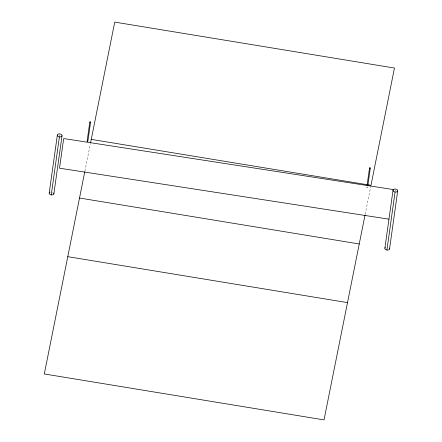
<?xml version="1.0" encoding="UTF-8"?>
<svg xmlns="http://www.w3.org/2000/svg" width="442" height="442" viewBox="0 0 442 442"><rect width="100%" height="100%" fill="white"/><g stroke="black" fill="none" stroke-linecap="round" stroke-linejoin="round"><path stroke-width="0.33" stroke-dasharray="2.21 1.66" d="M59.703 135.981L59.897 134.617M395.38 191.115L395.568 189.751M84.914 171.065L90.444 143.429M365.18 214.315L370.711 186.679M50.101 192.126A2.365 1.492 8 0 1 50.631 191.972M52.432 192.115A2.365 1.492 8 0 1 52.963 192.353"/><path stroke-width="0.66" d="M49.211 193.049L57.366 135.014M53.709 193.032A2.365 1.492 8 0 1 51.25 194.9L59.405 136.865M53.874 193.817L62.029 135.782A2.365 1.492 8 0 0 58.786 133.937A2.365 1.492 8 0 0 58.278 136.479A2.365 1.492 8 0 0 62.029 135.782M87.113 141.197L89.803 122.014L90.24 121.832L90.577 122.141L87.864 141.324L87.267 141.374L87.262 140.976M367.031 185.717L369.529 167.966L369.965 167.783L370.302 168.093L367.81 185.844M384.883 248.183L393.126 189.53L63.676 138.55L59.515 168.187L388.966 219.166M389.38 248.166A2.365 1.492 8 0 1 386.921 250.034L395.076 191.999M389.546 248.951L397.701 190.916A2.365 1.492 8 0 0 394.463 189.071A2.365 1.492 8 0 0 393.955 191.613A2.365 1.492 8 0 0 397.701 190.916M84.781 171.739L44.299 373.954L324.025 419.9L365.048 214.989M90.582 142.755L114.732 22.1L394.463 68.046L370.982 185.331L91.256 139.385M90.577 122.141L89.803 122.014M370.302 168.093L369.529 167.966M367.54 187.325L366.871 187.215M79.516 198.027L359.241 243.973M67.775 256.669L347.506 302.615M386.921 250.034A2.365 1.492 8 0 1 385.341 247.503M51.25 194.9A2.365 1.492 8 0 1 49.67 192.369"/></g></svg>
